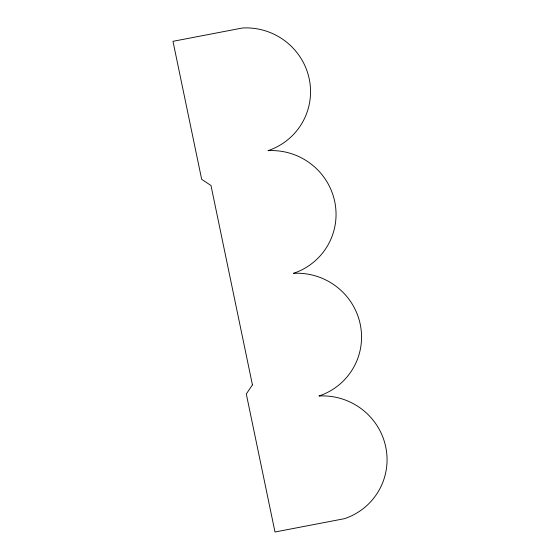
<?xml version="1.0" encoding="UTF-8"?>
<svg xmlns="http://www.w3.org/2000/svg" width="560" height="560" viewBox="0 0 560 560"><rect width="100%" height="100%" fill="white"/><g stroke="black" fill="none" stroke-linecap="round" stroke-linejoin="round"><path stroke-width="0.84" d="M252.427 384.853L246.302 393.995L274.995 532L344.463 518.679A63.826 62.818 27 0 0 385.749 446.978A63.826 62.818 27 0 0 318.962 396.004A63.826 62.818 27 0 0 360.241 324.31A63.826 62.818 27 0 0 293.461 273.336A63.826 62.818 27 0 0 334.74 201.642A63.826 62.818 27 0 0 267.953 150.668A63.826 62.818 27 0 0 309.239 78.974A63.826 62.818 27 0 0 242.452 28L172.977 41.321L201.67 179.326L210.987 185.514L252.427 384.853"/></g></svg>
